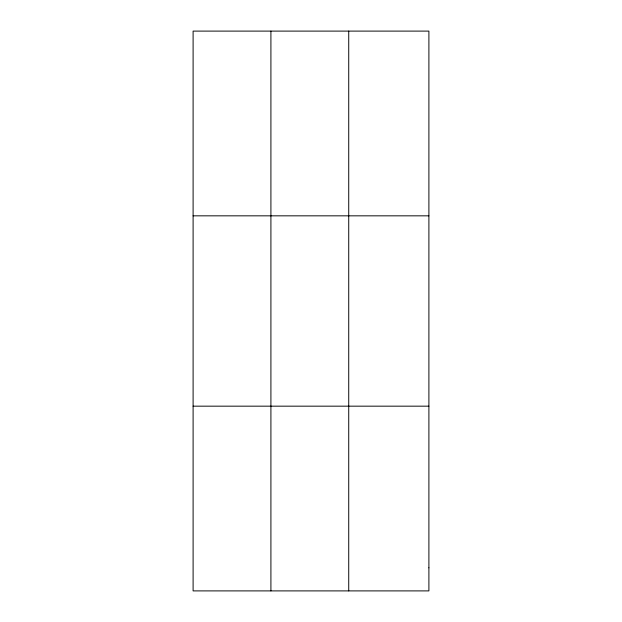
<?xml version="1.0" encoding="UTF-8"?>
<svg xmlns="http://www.w3.org/2000/svg" width="622" height="622" viewBox="0 0 622 622"><rect width="100%" height="100%" fill="white"/><g stroke="black" fill="none" stroke-linecap="round" stroke-linejoin="round"><path stroke-width="0.93" d="M270.912 31.1L270.912 590.9M348.732 31.1L348.732 590.9M193.1 215.834L428.9 215.834M193.1 406.166L428.9 406.166M428.9 567.808L428.9 590.9L193.1 590.9L193.1 31.1L428.9 31.1L428.9 567.808"/></g></svg>
